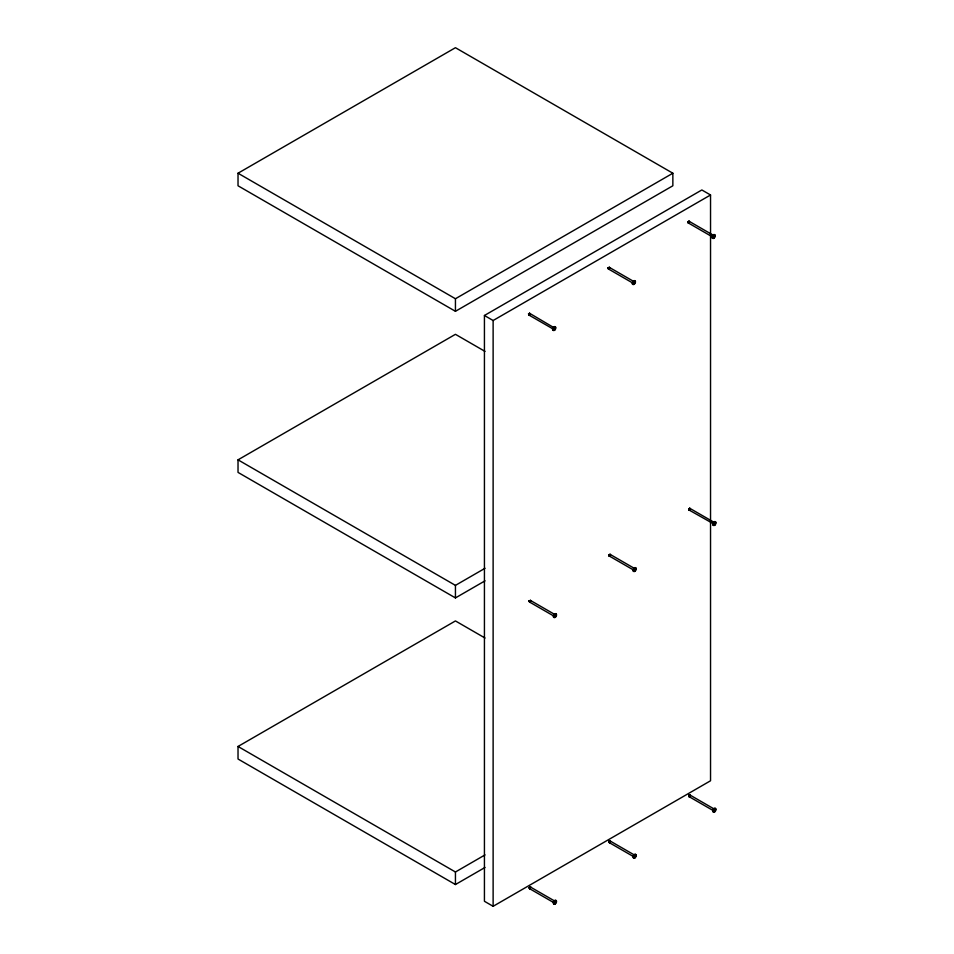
<?xml version="1.0" encoding="UTF-8"?>
<svg xmlns="http://www.w3.org/2000/svg" width="954" height="954" viewBox="0 0 954 954"><rect width="100%" height="100%" fill="white"/><g stroke="black" fill="none" stroke-linecap="round" stroke-linejoin="round"><path stroke-width="1.43" d="M552.306 328.546L528.898 315.035L528.898 313.961L529.828 313.437L554 327.699M529.363 313.484L528.635 313.818C528.528 317.432 531.712 311.91 528.635 313.818L528.707 314.605M554.274 616.32L529.637 602.093L529.637 601.032L530.555 600.495L555.204 614.722M530.102 600.543L529.375 600.877C529.267 604.49 532.451 598.969 529.375 600.877L529.446 601.664M554.262 902.913L529.625 888.687L529.625 887.625L530.543 887.089L555.192 901.315M529.458 888.448L529.363 887.47L530.651 887.184L529.363 887.47L529.434 888.269M633.182 283.278L608.545 269.052L608.545 267.979L609.475 267.454L634.112 281.68M609.01 267.49L608.282 267.835C608.175 271.449 611.359 265.927 608.282 267.835L608.354 268.623M633.969 569.216L633.969 570.277L609.332 556.051L609.332 554.989L610.25 554.453L634.887 568.679L634.1 569.013M609.797 554.501L609.069 554.834C608.95 558.448 612.146 552.926 609.069 554.834L609.141 555.633M633.981 856.883L609.344 842.668L609.344 841.595L610.262 841.07L634.911 855.297M609.177 842.418L609.081 841.44L610.369 841.917L610.369 841.166L609.081 841.44L609.153 842.239M711.744 236.497L688.335 222.974L688.335 221.912L689.265 221.376L712.674 234.899M688.144 222.556L688.072 221.757L689.265 221.376L689.265 222.449M714.164 524.199L689.062 510.02L689.062 508.947L689.992 508.422L714.629 522.649M688.895 509.782L688.8 508.804L690.088 508.518L688.8 508.804L688.871 509.591M713.711 810.864L689.062 796.638L689.062 795.576L689.992 795.04L714.629 809.266M689.527 795.087L688.8 795.421C688.693 799.035 691.877 793.513 688.8 795.421L688.871 796.22M713.509 810.435L713.997 809.433M553.368 328.629L553.833 327.83M633.885 856.036L633.885 856.787M554.167 902.067L554.727 901.363M713.115 235.948L713.115 237.248M609.976 841.034L609.081 841.44L609.475 842.704L610.131 842.322L609.081 841.44L609.809 841.106M688.967 222.807L688.072 221.757L688.8 221.423M238.023 173.223L455.44 47.7L672.856 173.223L672.856 185.78L455.44 311.302L238.023 185.78L238.023 173.223L455.44 298.745L672.856 173.223M484.429 315.488L701.846 189.965L710.539 194.986L710.539 780.777L493.123 906.3L484.429 901.28L484.429 315.488L493.123 320.508L710.539 194.986M485.026 580.843L455.44 597.919L238.023 472.397L238.023 459.84L455.44 334.317L485.026 351.406M238.023 459.84L455.44 585.374L485.026 568.286M485.026 867.46L455.44 884.537L238.023 759.014L238.023 746.469L455.44 620.935L485.026 638.023M238.023 746.469L455.44 871.992L485.026 854.903M688.967 509.925L689.527 508.47M530.09 887.137L529.518 888.591M688.168 222.735L688.967 221.352M608.378 268.801L609.177 267.418M528.731 314.796L529.53 313.401M688.895 509.388L689.694 508.399M609.165 555.812L609.964 554.429M529.47 601.855L530.269 600.471M688.895 796.399L689.694 795.016M530.257 887.065L529.458 888.055M689.36 508.589L689.205 510.056L688.8 508.804L689.849 508.375M529.923 887.256L529.756 888.734L529.363 887.47L530.412 887.053M688.239 222.878L688.072 221.757L689.122 221.34M608.449 268.956L608.282 267.835L609.332 267.406M528.802 314.939L528.635 313.818L529.685 313.389M609.224 555.955L609.069 554.834L610.119 554.417M529.53 601.998L529.375 600.877L530.424 600.448M688.967 796.542L688.8 795.421L689.849 794.992M609.236 842.561L609.081 841.44L610.131 841.023M688.168 222.354L688.633 221.555M608.378 268.42L608.843 267.621M528.731 314.403L529.196 313.604M609.165 555.419L609.618 554.62M529.47 601.461L529.935 600.662M688.895 796.006L689.36 795.207M609.177 842.036L609.642 841.237M688.478 223.021L688.072 221.757L689.36 221.483M608.688 269.088L608.282 267.835L609.57 267.549M529.041 315.07L528.635 313.818L529.923 313.532M689.205 510.056L688.8 508.804L690.088 508.518M609.463 556.099L609.069 554.834L610.357 554.548M529.768 602.129L529.375 600.877L530.662 600.591M689.205 796.673L688.8 795.421L690.088 795.135M609.475 842.704L609.081 841.44L610.369 841.166M530.651 887.184L529.363 887.47L529.756 888.734M688.335 221.912L689.432 221.626M608.843 269.076L608.282 267.835L609.642 267.692M529.196 315.058L528.635 313.818L529.995 313.675M689.36 510.044L688.8 508.804L690.159 508.661M609.618 556.075L609.069 554.834L610.417 554.691M529.935 602.117L529.375 600.877L530.722 600.734M689.36 796.662L688.8 795.421L690.159 795.278M609.642 842.692L609.081 841.44L610.441 841.309M530.722 887.327L529.363 887.47L529.923 888.711M688.072 221.757L689.456 221.805M609.01 269.004L608.282 267.835L609.666 267.871M529.363 314.987L528.635 313.818L530.019 313.854M689.694 509.853L688.8 508.804L690.183 508.84M609.797 556.003L609.069 554.834L610.441 554.87M530.102 602.046L529.375 600.877L530.746 600.913M689.527 796.59L688.8 795.421L690.183 795.457M609.809 842.62L609.081 841.44L610.453 841.488M530.734 887.518L529.363 887.47L530.257 888.52M609.177 268.873L608.282 267.835L609.642 268.074M529.53 314.856L528.635 313.818L529.995 314.069M609.964 555.884L609.069 554.834L610.417 555.085M530.269 601.926L529.375 600.877L530.722 601.127M689.694 796.471L688.8 795.421L690.159 795.672M609.976 842.489L609.081 841.44L610.441 841.69M609.332 268.718L608.282 267.835L609.57 268.301M529.685 314.701L528.635 313.818L529.923 314.283M610.119 555.717L609.069 554.834L610.357 555.3M530.424 601.759L529.375 600.877L530.662 601.342M689.849 796.304L688.8 795.421L690.088 795.886M608.282 267.835L609.475 268.515M528.635 313.818L529.828 314.498M609.069 554.834L610.25 555.514M529.375 600.877L530.555 601.557M688.8 795.421L689.992 796.101M609.081 841.44L610.262 842.132M529.625 887.625L530.412 888.353M493.123 320.508L493.123 906.3M455.44 298.745L455.44 311.302M455.44 585.374L455.44 597.919M455.44 871.992L455.44 884.537M635.459 570.075A2.051 1.181 -60 0 1 633.122 570.945A2.051 1.181 -60 0 1 634.303 567.88A2.051 1.181 -60 0 1 635.829 569.109M555.109 616.916A2.051 1.181 -60 0 1 553.296 616.212A2.051 1.181 -60 0 1 555.347 613.649A2.051 1.181 -60 0 1 555.765 616.105M554.357 903.951A2.051 1.181 -60 0 1 553.415 902.162A2.051 1.181 -60 0 1 555.562 900.266A2.051 1.181 -60 0 1 555.753 902.711M555.455 903.152A2.051 1.181 -60 0 1 554.727 903.784M635.698 856.203A2.051 1.181 -60 0 1 633.265 857.729A2.051 1.181 -60 0 1 634.195 854.581A2.051 1.181 -60 0 1 635.841 855.714M714.546 811.46A2.051 1.181 -60 0 1 712.733 810.602A2.051 1.181 -60 0 1 714.999 808.217A2.051 1.181 -60 0 1 714.892 811.091M713.437 238.083A2.051 1.181 -60 0 1 711.994 237.391A2.051 1.181 -60 0 1 713.187 234.899A2.051 1.181 -60 0 1 714.844 235.161M714.844 236.032A2.051 1.181 -60 0 1 714.164 237.439M634.672 283.064A2.051 1.181 -60 0 1 632.287 283.839A2.051 1.181 -60 0 1 633.778 280.738A2.051 1.181 -60 0 1 634.899 282.587M714.904 525.058A2.051 1.181 -60 0 0 715.56 521.874A2.051 1.181 -60 0 0 713.127 524.032A2.051 1.181 -60 0 0 714.904 525.058M714.546 524.843A2.051 1.181 -60 0 0 715.19 521.671A2.051 1.181 -60 0 0 712.769 523.818A2.051 1.181 -60 0 0 714.546 524.843M635.173 571.088A2.051 1.181 -60 0 0 635.817 567.916A2.051 1.181 -60 0 0 633.396 570.063A2.051 1.181 -60 0 0 635.173 571.088M555.478 617.131A2.051 1.181 -60 0 0 556.122 613.959A2.051 1.181 -60 0 0 553.702 616.105A2.051 1.181 -60 0 0 555.478 617.131M555.466 903.724A2.051 1.181 -60 0 0 556.11 900.552A2.051 1.181 -60 0 0 553.69 902.699A2.051 1.181 -60 0 0 555.466 903.724M635.185 857.694A2.051 1.181 -60 0 0 635.829 854.522A2.051 1.181 -60 0 0 633.408 856.68A2.051 1.181 -60 0 0 635.185 857.694M714.904 811.675A2.051 1.181 -60 0 0 715.56 808.503A2.051 1.181 -60 0 0 713.127 810.65A2.051 1.181 -60 0 0 714.904 811.675M714.176 238.011A2.051 1.181 -60 0 0 714.832 234.839A2.051 1.181 -60 0 0 712.399 236.986A2.051 1.181 -60 0 0 714.176 238.011M634.386 284.089A2.051 1.181 -60 0 0 635.042 280.905A2.051 1.181 -60 0 0 632.609 283.064A2.051 1.181 -60 0 0 634.386 284.089M554.739 330.072A2.051 1.181 -60 0 0 555.395 326.888A2.051 1.181 -60 0 0 552.962 329.047A2.051 1.181 -60 0 0 554.739 330.072M554.381 329.857A2.051 1.181 -60 0 0 555.025 326.685A2.051 1.181 -60 0 0 552.604 328.832A2.051 1.181 -60 0 0 554.381 329.857"/></g></svg>
